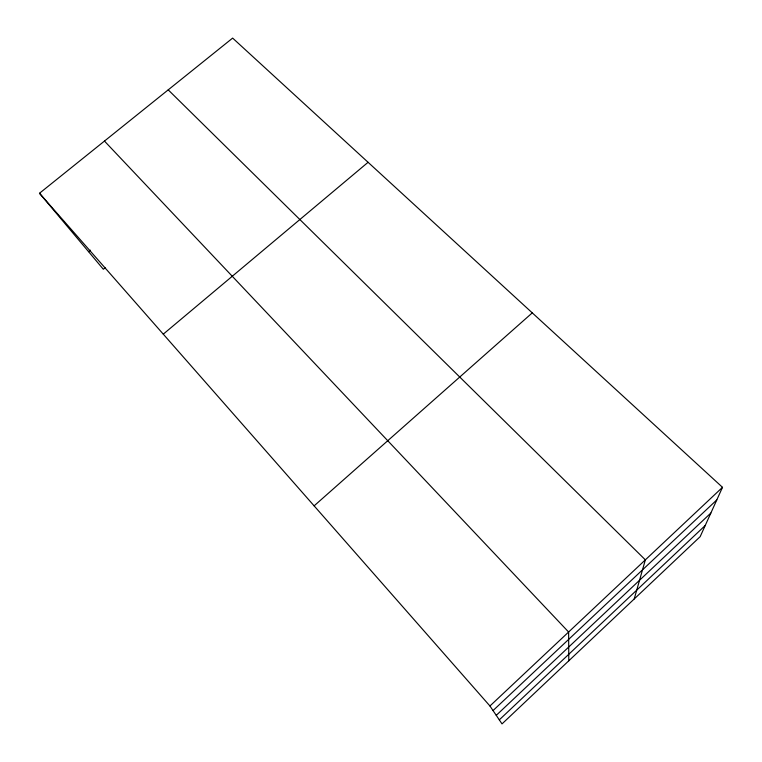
<?xml version="1.0" encoding="UTF-8"?>
<svg xmlns="http://www.w3.org/2000/svg" width="762" height="762" viewBox="0 0 762 762"><rect width="100%" height="100%" fill="white"/><g stroke="black" fill="none" stroke-linecap="round" stroke-linejoin="round"><path stroke-width="1.14" d="M634.194 599.008L645.357 559.86L168.212 89.859M722.5 487.318L700.164 536.667L502.015 723.9L489.947 705.993L39.5 193.262L232.639 38.1L722.5 487.318L489.947 705.993M499.301 719.861L705.221 525.494M493.043 710.575L716.804 499.91M496.252 715.347L710.86 513.036M314.125 505.854L532.276 312.877M163.278 334.156L368.075 162.296M105.166 267.757L103.337 269.253L39.5 193.262M88.544 251.65L90.383 250.155M104.461 141.075L568.614 632.022L568.795 660.797"/></g></svg>
